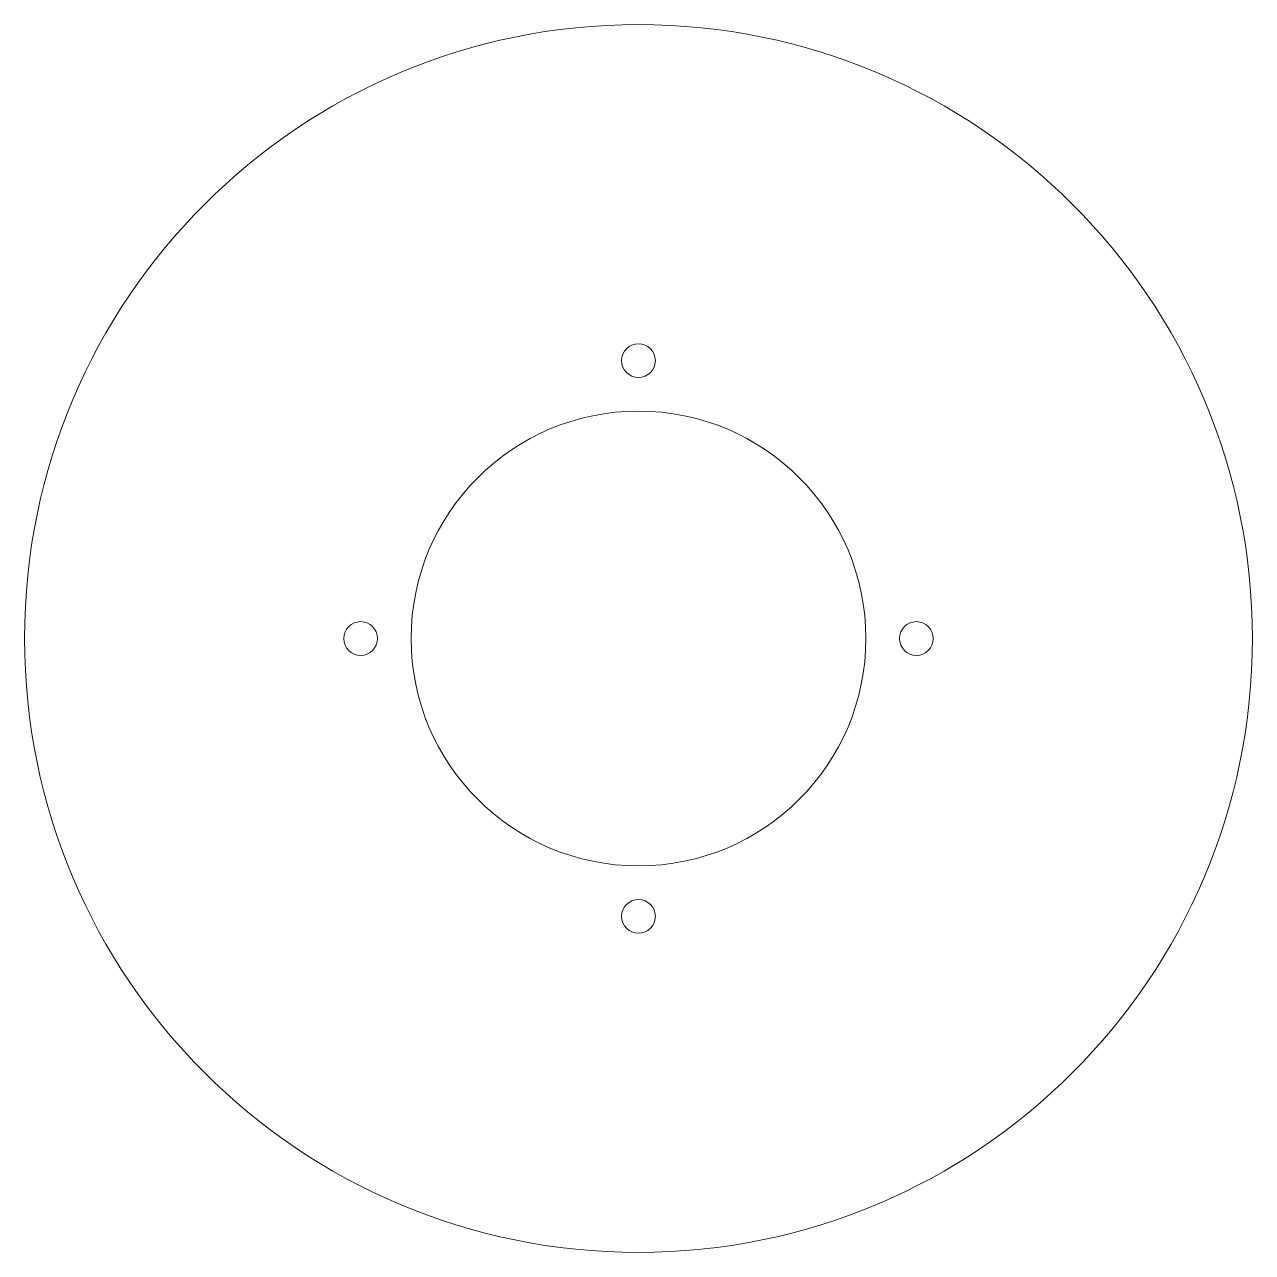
# Model space of a CAD drawing. Header units: inches. Extents: x 71.4 to 144.3, y -176.2 to -103.3.
import ezdxf

# ---------------------------------------------------------------- set-up
doc = ezdxf.new("R2010")
doc.units = ezdxf.units.IN
doc.header["$MEASUREMENT"] = 0
doc.layers.add('Layer 1', color=7, linetype='Continuous')

msp = doc.modelspace()

# ---------------------------------------------------------------- linework, layer by layer
at = {"layer": 'Layer 1', "lineweight": 0}
for points in [[(107.822, -103.256), (87.691, -103.256), (71.372, -119.575), (71.372, -139.705), (71.372, -159.837), (87.691, -176.156), (107.822, -176.156), (127.953, -176.156), (144.272, -159.837), (144.272, -139.705), (144.272, -119.575), (127.953, -103.256), (107.822, -103.256)], [(108.822, -123.208), (108.822, -122.655), (108.374, -122.208), (107.822, -122.208), (107.27, -122.208), (106.822, -122.655), (106.822, -123.208), (106.822, -123.76), (107.27, -124.208), (107.822, -124.208), (108.374, -124.208), (108.822, -123.76), (108.822, -123.208)], [(107.822, -153.205), (100.367, -153.205), (94.323, -147.161), (94.323, -139.706), (94.323, -132.25), (100.367, -126.206), (107.822, -126.206), (115.278, -126.206), (121.322, -132.25), (121.322, -139.706), (121.322, -147.161), (115.278, -153.205), (107.822, -153.205)], [(91.324, -138.706), (90.772, -138.706), (90.324, -139.154), (90.324, -139.706), (90.324, -140.258), (90.772, -140.706), (91.324, -140.706), (91.876, -140.706), (92.324, -140.258), (92.324, -139.706), (92.324, -139.154), (91.876, -138.706), (91.324, -138.706)], [(124.32, -140.706), (124.873, -140.706), (125.32, -140.258), (125.32, -139.706), (125.32, -139.154), (124.873, -138.706), (124.32, -138.706), (123.768, -138.706), (123.32, -139.154), (123.32, -139.706), (123.32, -140.258), (123.768, -140.706), (124.32, -140.706)], [(106.822, -156.204), (106.822, -156.756), (107.27, -157.204), (107.822, -157.204), (108.374, -157.204), (108.822, -156.756), (108.822, -156.204), (108.822, -155.652), (108.374, -155.204), (107.822, -155.204), (107.27, -155.204), (106.822, -155.652), (106.822, -156.204)]]:
    msp.add_open_spline(points, degree=3, knots=[0, 0, 0, 0, 1, 1, 1, 2, 2, 2, 3, 3, 3, 4, 4, 4, 4], dxfattribs=at)

doc.saveas('drawing.dxf')
